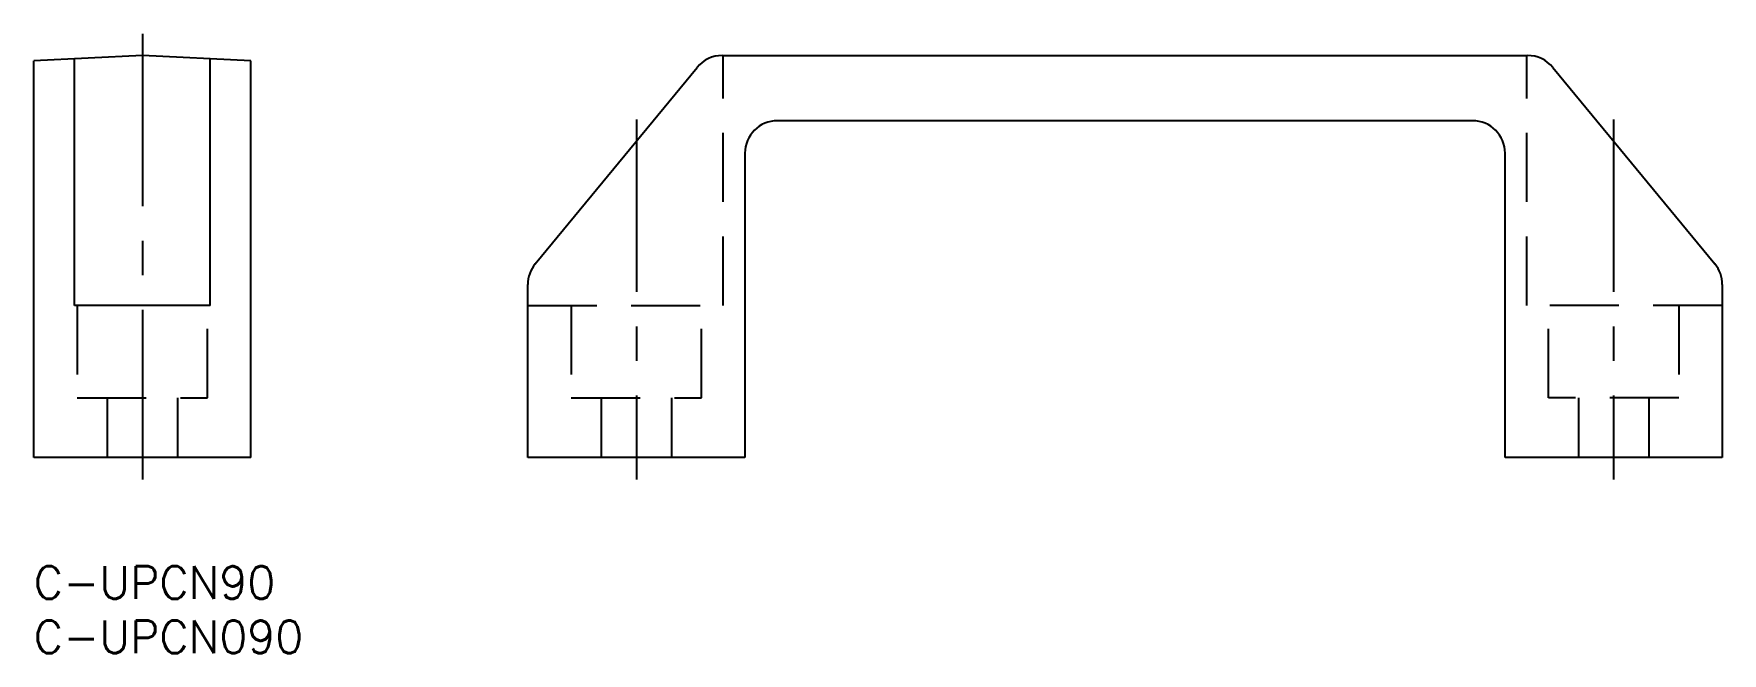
# Model space of a CAD drawing. Extents: x 0 to 155, y -8 to 49.
import ezdxf

# ---------------------------------------------------------------- set-up
doc = ezdxf.new("R2010")
doc.units = 0
doc.header["$LTSCALE"] = 0.5
doc.linetypes.add('CENTER', pattern=[50.8, 31.75, -6.35, 6.35, -6.35])
doc.linetypes.add('DASHED', pattern=[19.05, 12.7, -6.35])
for name, color, linetype in [('MSM_CENTER', 1, 'CENTER'), ('MSM_CONTINUOUS', 7, 'CONTINUOUS'), ('MSM_DASHED', 4, 'DASHED'), ('MSM_PART_NUMBER', 7, 'CONTINUOUS')]:
    doc.layers.add(name, color=color, linetype=linetype)
doc.styles.get("Standard").update_dxf_attribs({"font": 'txt.shx', "height": 3, "bigfont": 'bigfont.shx'})

msp = doc.modelspace()

# ---------------------------------------------------------------- linework, layer by layer
at = {"layer": 'MSM_CENTER'}
for p, q in [((10, 49), (10, 8)), ((55.49, 41.12), (55.49, 8)), ((145.49, 41.12), (145.49, 8))]:
    msp.add_line(p, q, dxfattribs=at)
at = {"layer": 'MSM_CONTINUOUS'}
for p, q in [((10, 47), (0, 46.5)), ((3.75, 24), (3.75, 46.69)), ((20, 46.5), (10, 47)), ((16.25, 24), (16.25, 46.69)), ((63.4, 47), (137.57, 47)), ((0, 10), (0, 46.5)), ((20, 10), (20, 46.5)), ((46.17, 27.83), (61.09, 45.91)), ((139.89, 45.91), (154.8, 27.83)), ((132.49, 41), (68.49, 41)), ((65.49, 38), (65.49, 10)), ((135.49, 10), (135.49, 38)), ((45.49, 10), (45.49, 25.92)), ((155.49, 25.92), (155.49, 10)), ((16.25, 24), (3.75, 24)), ((20, 10), (0, 10)), ((65.49, 10), (45.49, 10)), ((155.49, 10), (135.49, 10))]:
    msp.add_line(p, q, dxfattribs=at)
for centre, start, end in [((63.4, 44), 90, 140.4774), ((137.57, 44), 39.5226, 90), ((68.49, 38), 90, 180), ((132.49, 38), 0, 90), ((48.49, 25.92), 140.4774, 180), ((152.49, 25.92), 0, 39.5226)]:
    msp.add_arc(centre, 3, start, end, dxfattribs=at)
at = {"layer": 'MSM_DASHED'}
for p, q in [((63.49, 24), (63.49, 47)), ((137.49, 24), (137.49, 47)), ((4, 24), (4, 15.5)), ((16, 15.5), (16, 24)), ((45.49, 24), (63.49, 24)), ((49.49, 24), (49.49, 15.5)), ((61.49, 15.5), (61.49, 24)), ((155.49, 24), (137.49, 24)), ((139.49, 15.5), (139.49, 24)), ((151.49, 24), (151.49, 15.5)), ((4, 15.5), (16, 15.5)), ((6.75, 15.5), (6.75, 10)), ((13.25, 15.5), (13.25, 10)), ((49.49, 15.5), (61.49, 15.5)), ((52.24, 15.5), (52.24, 10)), ((58.74, 15.5), (58.74, 10)), ((151.49, 15.5), (139.49, 15.5)), ((142.24, 15.5), (142.24, 10)), ((148.74, 15.5), (148.74, 10))]:
    msp.add_line(p, q, dxfattribs=at)

# ---------------------------------------------------------------- texts
at = {"layer": 'MSM_PART_NUMBER'}
for s, p in [('C-UPCN90', (0, -3)), ('C-UPCN090', (0, -8))]:
    msp.add_text(s, height=3, dxfattribs=at).set_placement(p)

doc.saveas('drawing.dxf')
